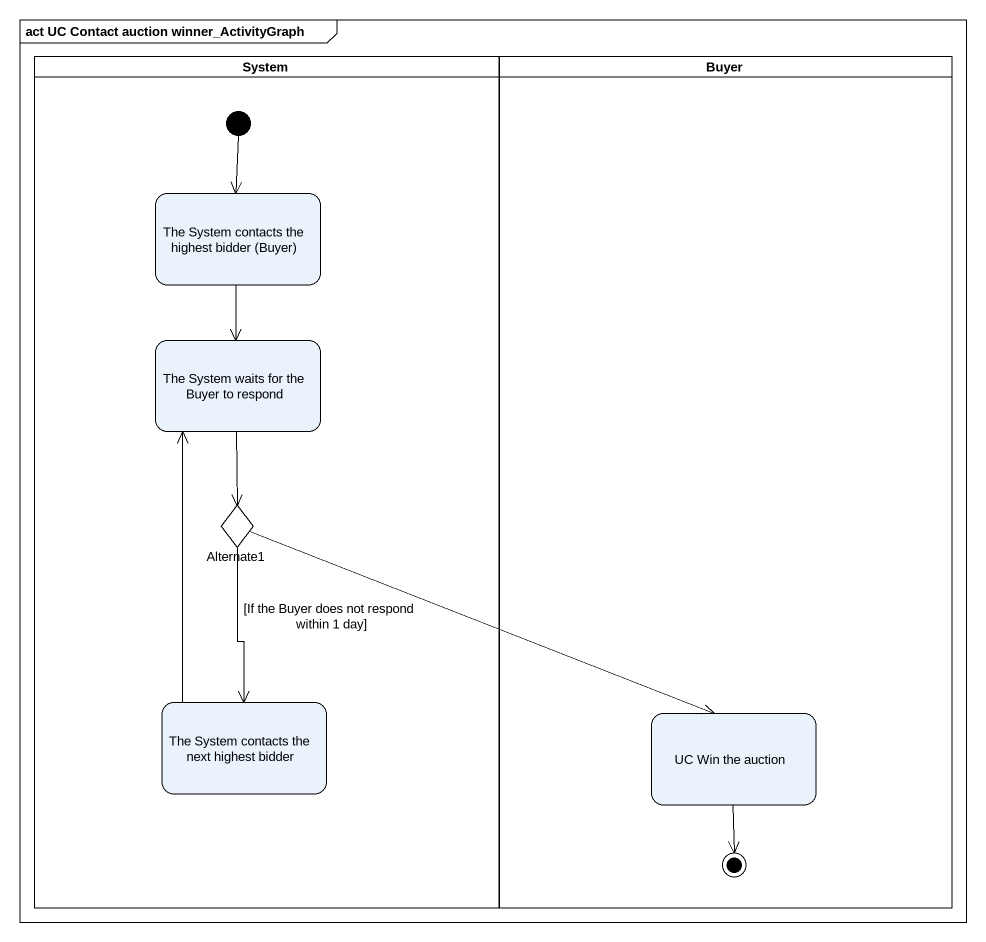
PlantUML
@startuml
mainframe act UC Contact auction winner_ActivityGraph
hide empty description
state System <<partition>> {
  state "The System contacts the highest bidder (Buyer)" as The_System_contacts_the
  state "The System waits for the Buyer to respond" as The_System_waits_for_the
  state Alternate1 <<choice>>
  state "The System contacts the next highest bidder" as The_System_contacts_the_2
  [*] --> The_System_contacts_the
}
state Buyer <<partition>> {
  state "UC Win the auction" as UC_Win_the_auction
  UC_Win_the_auction --> [*]
}
The_System_contacts_the --> The_System_waits_for_the
The_System_waits_for_the --> Alternate1
Alternate1 --> The_System_contacts_the_2 : [If the Buyer does not respond within 1 day]
Alternate1 -right-> UC_Win_the_auction
The_System_contacts_the_2 -up-> The_System_waits_for_the
@enduml
